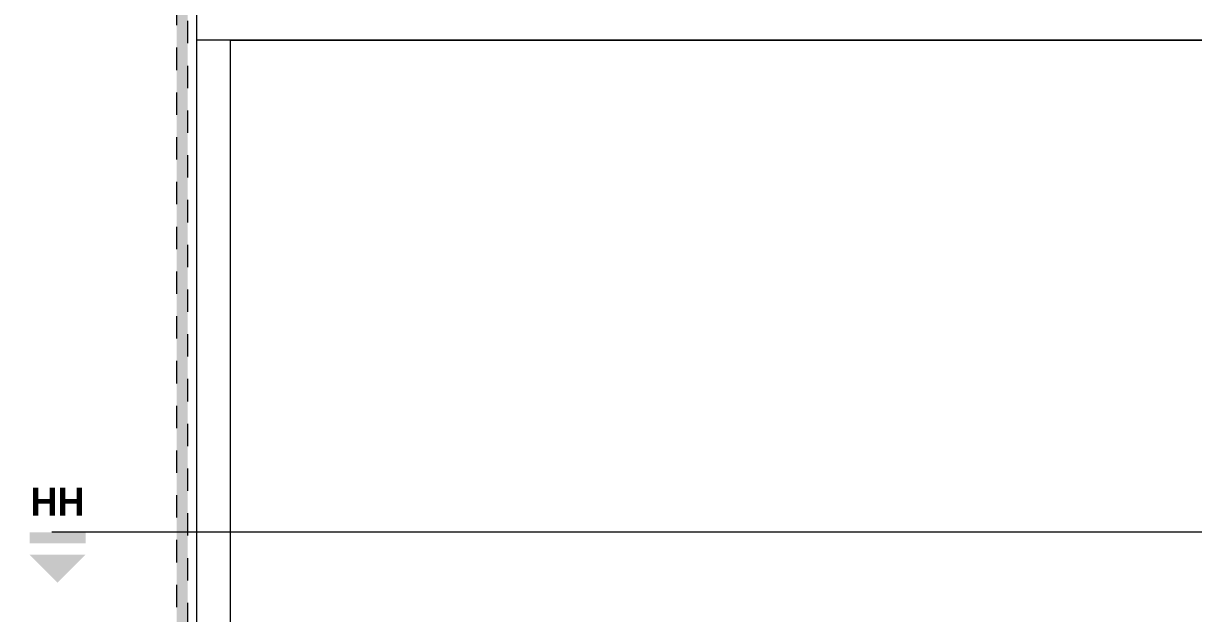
# Model space of a CAD drawing. Header units: metres. Extents: x 147 to 427, y -16 to 162.
# Drawn here: x 163.14 to 168.37, y 84.18 to 86.82 of the extents above; entities that cross this region are included whole.
import ezdxf

# ---------------------------------------------------------------- set-up
doc = ezdxf.new("R2010")
doc.units = ezdxf.units.M
doc.linetypes.add('Aligning Line', pattern=[0.012, 0.006, -0.006])
doc.layers.add('1053_ARQ_BASE_MATADOURO_dwg', color=7, linetype='Continuous', lineweight=5, true_color=0x767676)
for name, color, linetype, lineweight in [('A-ESQ-PORTAS', 7, 'Continuous', 20), ('G-ANNO-SYMB', 7, 'Continuous', 5), ('G-ANNO-TEXT', 7, 'Continuous', 5), ('P-PIPE', 7, 'Continuous', 5)]:
    doc.layers.add(name, color=color, linetype=linetype, lineweight=lineweight)
doc.styles.add('Century Gothic_B', font='GOTHICB.TTF', dxfattribs={"height": 0.125})

# ---------------------------------------------------------------- blocks, each defined once
blk = doc.blocks.new('1053_ARQ_BASE_MATADOURO_dwg_arq geral tgov-4039641-BANHEIROS E VESTIÁRIO')
at = {"color": 253, "lineweight": 5, "true_color": 0xaaaaaa, "flags": 128}
blk.add_lwpolyline([(40.0763, 3.5558), (23.9972, 3.5558), (23.9972, 3.7065), (23.9972, 9.8559), (34.0675, 9.8559)], dxfattribs=at)
at = {"layer": 'A-ESQ-PORTAS', "color": 253, "true_color": 0xaaaaaa, "flags": 128}
for points in [[(23.9972, 0.8597), (23.9972, 3.7065), (39.8493, 3.7065)], [(24.1472, 0.8597), (24.1472, 3.5565), (39.6993, 3.5565), (39.6993, -1.5435), (36.6993, -1.5435)]]:
    blk.add_lwpolyline(points, dxfattribs=at)
blk = doc.blocks.new('1053_ARQ_BASE_MATADOURO_dwg-3625622-BANHEIROS E VESTIÁRIO')
blk.add_blockref('1053_ARQ_BASE_MATADOURO_dwg_arq geral tgov-4039641-BANHEIROS E VESTIÁRIO', (130.2098, 83.186))
blk = doc.blocks.new('Corte - Padrão-73413-BANHEIROS E VESTIÁRIO')
at = {"layer": 'G-ANNO-SYMB'}
for points in [[(0.0005, 0.0045), (0.003, 0.002), (-0.002, 0.002)], [(-0.002, 0.001), (0.003, 0.001), (0.003, 0), (-0.002, 0)]]:
    blk.add_hatch(color=256, dxfattribs=at).paths.add_polyline_path(points)

msp = doc.modelspace()

# ---------------------------------------------------------------- hatches: boundary and pattern name
at = {"layer": 'P-PIPE', "true_color": 0x00ffff}
for points in [[(163.8266, 82.5285), (163.8498, 82.5285), (163.8498, 92.9091), (163.8248, 92.9091), (163.8248, 82.5285), (163.8257, 82.5285)], [(163.8498, 82.5285), (163.8748, 82.5285), (163.8748, 92.9091), (163.8498, 92.9091), (163.8498, 82.5809)]]:
    msp.add_hatch(color=4, dxfattribs=at).paths.add_polyline_path(points)

# ---------------------------------------------------------------- linework, layer by layer
at = {"layer": 'G-ANNO-SYMB'}
msp.add_line((178.3504, 84.5435), (163.2688, 84.5435), dxfattribs=at)
at = {"layer": 'P-PIPE', "linetype": 'Aligning Line', "lineweight": 15}
for p, q in [((163.8248, 92.9091), (163.8248, 82.5285)), ((163.8748, 82.5285), (163.8748, 92.9091))]:
    msp.add_line(p, q, dxfattribs=at)

# ---------------------------------------------------------------- block references
at = {"layer": '1053_ARQ_BASE_MATADOURO_dwg', "color": 253, "true_color": 0xaaaaaa}
msp.add_blockref('1053_ARQ_BASE_MATADOURO_dwg-3625622-BANHEIROS E VESTIÁRIO', (9.7091, 0), dxfattribs=at)
at = {"layer": 'G-ANNO-SYMB', "extrusion": (0, 0, -1), "xscale": 49.99999999999998, "yscale": 49.99999999999998, "zscale": 49.99999999999998, "rotation": 180}
msp.add_blockref('Corte - Padrão-73413-BANHEIROS E VESTIÁRIO', (-163.2688, 84.5435), dxfattribs=at)

# ---------------------------------------------------------------- next in the draw order: texts
at = {"layer": 'G-ANNO-TEXT', "color": 5, "true_color": 0x0000ff, "insert": (163.1724, 84.7425), "char_height": 0.125, "width": 0.288608, "attachment_point": 1, "style": 'Century Gothic_B', "bg_fill": 3, "box_fill_scale": 1.25, "bg_fill_color": 256, "bg_fill_true_color": 13158600, "bg_fill_transparency": 0}
msp.add_mtext('HH', dxfattribs=at)

doc.saveas('drawing.dxf')
